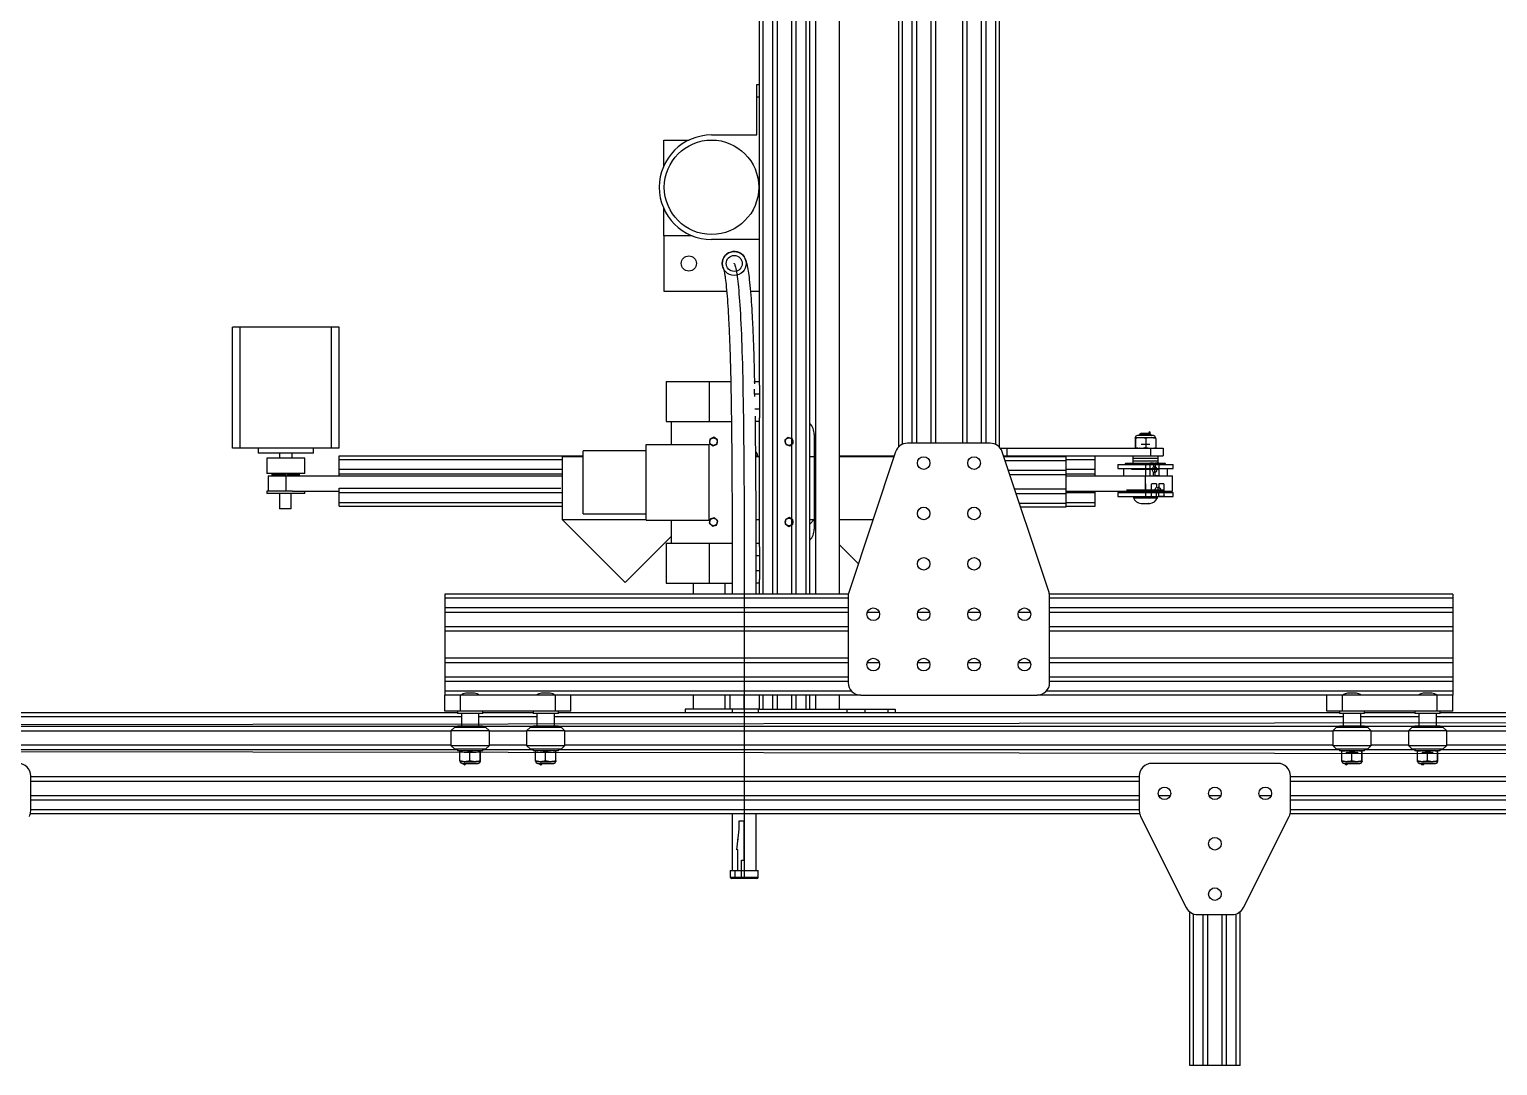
# Model space of a CAD drawing. Header units: millimetres. Extents: x 15 to 1184, y 5 to 836.
# Drawn here: x 537.2 to 595.4, y 589.1 to 630.3 of the extents above; entities that cross this region are included whole.
import ezdxf

# ---------------------------------------------------------------- set-up
doc = ezdxf.new("R2010")
doc.units = ezdxf.units.MM
doc.header["$PDSIZE"] = -1
doc.linetypes.add('CENTERX2', pattern=[20.32, 12.7, -2.54, 2.54, -2.54])

msp = doc.modelspace()

# ---------------------------------------------------------------- linework, layer by layer
at = {"color": 8, "linetype": 'Continuous', "lineweight": 25}
for p, q in [((571.813, 647.839), (571.813, 613.793)), ((575.513, 647.839), (575.513, 613.793)), ((567.993, 607.839), (567.993, 640.489)), ((566.293, 607.839), (566.293, 640.433)), ((566.143, 627.573), (566.043, 627.573)), ((565.963, 615.198), (566.143, 615.198)), ((549.463, 613.189), (558.32, 613.189)), ((575.89, 613.156), (578.32, 613.156)), ((578.32, 613.189), (579.463, 613.189)), ((549.463, 611.489), (558.32, 611.489)), ((576.457, 611.456), (578.32, 611.456)), ((578.32, 611.489), (579.463, 611.489)), ((566.143, 609.373), (566.017, 609.373)), ((566.018, 608.786), (566.143, 608.786)), ((569.663, 607.689), (553.663, 607.689)), ((593.663, 607.689), (577.663, 607.689)), ((569.805, 603.989), (553.663, 603.989)), ((565.543, 603.286), (565.543, 603.839)), ((566.293, 603.286), (566.293, 603.839)), ((567.993, 603.286), (567.993, 603.839)), ((593.663, 603.989), (577.52, 603.989)), ((566.1, 603.286), (566.1, 603.129)), ((569.614, 603.286), (569.614, 603.129)), ((570.321, 603.286), (570.321, 603.129)), ((571.236, 603.286), (571.236, 603.129)), ((554.313, 602.979), (509.26, 602.979)), ((557.313, 602.979), (555.013, 602.979)), ((589.313, 602.979), (558.013, 602.979)), ((592.313, 602.979), (590.013, 602.979)), ((659.22, 602.979), (593.013, 602.979)), ((581.22, 599.279), (537.22, 599.279)), ((631.22, 599.279), (587.22, 599.279)), ((564.986, 596.611), (566.099, 596.611)), ((583.37, 589.129), (583.37, 595.155)), ((585.07, 589.129), (585.07, 595.155))]:
    msp.add_line(p, q, dxfattribs=at)
at = {"color": 7, "linetype": 'Continuous', "lineweight": 25}
for p, q in [((572.199, 647.839), (572.199, 613.839)), ((572.379, 647.839), (572.379, 613.839)), ((572.947, 647.839), (572.947, 613.839)), ((573.127, 647.839), (573.127, 613.839)), ((574.199, 647.839), (574.199, 613.839)), ((574.379, 647.839), (574.379, 613.839)), ((574.947, 647.839), (574.947, 613.839)), ((575.127, 647.839), (575.127, 613.839)), ((575.663, 647.839), (575.663, 613.686)), ((571.663, 643.989), (571.663, 613.686)), ((566.143, 616.143), (566.143, 640.433)), ((566.679, 607.839), (566.679, 639.803)), ((566.859, 607.839), (566.859, 639.623)), ((567.427, 607.839), (567.427, 639.646)), ((567.607, 607.839), (567.607, 639.826)), ((568.143, 607.839), (568.143, 639.839)), ((568.366, 639.839), (568.366, 607.839)), ((569.319, 607.839), (569.319, 639.839)), ((566.043, 628.073), (566.143, 628.073)), ((566.043, 627.573), (566.043, 628.073)), ((566.043, 626.073), (566.043, 627.573)), ((564.243, 626.073), (566.043, 626.073)), ((562.343, 625.873), (563.354, 625.873)), ((562.343, 624.832), (562.343, 625.873)), ((562.343, 622.073), (562.343, 623.164)), ((562.343, 622.073), (562.343, 619.873)), ((563.468, 622.073), (562.343, 622.073)), ((566.143, 621.923), (564.243, 621.923)), ((562.343, 619.873), (564.843, 619.873)), ((565.8, 619.873), (566.143, 619.873)), ((545.233, 613.639), (545.233, 618.439)), ((545.533, 618.439), (545.233, 618.439)), ((545.533, 613.639), (545.533, 618.439)), ((549.163, 618.439), (545.533, 618.439)), ((549.163, 613.639), (549.163, 618.439)), ((549.463, 618.439), (549.163, 618.439)), ((549.463, 613.639), (549.463, 618.439)), ((562.443, 616.286), (562.443, 614.698)), ((562.443, 616.286), (564.143, 616.286)), ((564.143, 616.286), (564.143, 614.698)), ((564.143, 616.286), (565.005, 616.286)), ((565.943, 616.286), (566.143, 616.286)), ((565.943, 616.259), (565.943, 616.286)), ((565.943, 615.786), (565.943, 615.989)), ((566.143, 616.143), (566.143, 615.786)), ((566.143, 615.786), (565.943, 615.786)), ((565.943, 615.786), (565.943, 615.697)), ((566.143, 615.786), (566.143, 615.198)), ((566.143, 615.198), (566.143, 614.841)), ((566.143, 609.73), (566.143, 614.841)), ((562.443, 614.698), (564.143, 614.698)), ((562.643, 614.698), (562.643, 613.786)), ((564.143, 614.698), (565.031, 614.698)), ((566.143, 614.698), (565.984, 614.698)), ((561.643, 610.786), (561.643, 613.786)), ((561.643, 613.786), (564.143, 613.786)), ((564.143, 610.786), (564.143, 613.786)), ((568.32, 614.189), (568.32, 613.306)), ((575.302, 613.839), (572.023, 613.839)), ((581.052, 614.027), (581.052, 613.668)), ((581.052, 613.668), (581.063, 613.639)), ((581.28, 614.056), (581.063, 614.056)), ((581.074, 614.027), (581.063, 614.056)), ((581.074, 614.027), (581.074, 613.668)), ((581.744, 614.139), (581.146, 614.139)), ((581.29, 614.222), (581.226, 614.177)), ((581.239, 613.646), (581.228, 613.639)), ((581.273, 614.146), (581.262, 614.139)), ((581.264, 614.152), (581.264, 614.142)), ((581.679, 614.056), (581.28, 614.056)), ((581.29, 614.222), (581.336, 614.222)), ((581.336, 614.222), (581.635, 614.222)), ((581.485, 614.027), (581.485, 613.668)), ((581.485, 613.668), (581.679, 613.639)), ((581.668, 614.199), (581.635, 614.222)), ((581.873, 614.027), (581.679, 614.056)), ((581.863, 614.056), (581.679, 614.056)), ((581.779, 614.139), (581.744, 614.139)), ((581.873, 613.668), (581.862, 613.639)), ((581.873, 614.027), (581.873, 613.668)), ((545.533, 613.639), (545.233, 613.639)), ((549.163, 613.639), (545.533, 613.639)), ((546.248, 613.639), (546.248, 613.439)), ((548.448, 613.439), (546.248, 613.439)), ((546.598, 613.239), (546.598, 612.639)), ((546.838, 613.239), (546.598, 613.239)), ((548.098, 613.239), (546.838, 613.239)), ((547.098, 613.439), (547.098, 613.239)), ((547.598, 613.239), (547.598, 613.439)), ((548.098, 612.639), (548.098, 613.239)), ((548.448, 613.439), (548.448, 613.639)), ((549.463, 613.639), (549.163, 613.639)), ((549.463, 613.189), (549.463, 613.339)), ((549.463, 613.339), (559.143, 613.339)), ((549.463, 612.803), (549.463, 613.189)), ((558.32, 613.306), (558.32, 610.806)), ((558.32, 613.306), (559.143, 613.306)), ((561.643, 613.536), (559.143, 613.536)), ((559.143, 611.036), (559.143, 613.536)), ((565.998, 613.339), (566.069, 613.339)), ((565.998, 613.306), (566.143, 613.306)), ((568.143, 613.306), (568.32, 613.306)), ((568.32, 613.339), (568.366, 613.339)), ((568.32, 613.306), (568.366, 613.306)), ((568.32, 613.306), (568.32, 610.806)), ((569.319, 613.339), (571.496, 613.339)), ((569.319, 613.306), (571.485, 613.306)), ((571.549, 613.498), (569.688, 607.916)), ((575.702, 613.639), (575.963, 613.639)), ((577.637, 607.916), (575.776, 613.498)), ((575.829, 613.339), (575.963, 613.339)), ((575.84, 613.306), (578.32, 613.306)), ((575.963, 613.639), (575.963, 613.339)), ((575.963, 613.639), (581.663, 613.639)), ((575.963, 613.339), (581.663, 613.339)), ((578.32, 613.156), (578.32, 613.306)), ((578.32, 612.77), (578.32, 613.156)), ((579.463, 613.189), (579.463, 613.339)), ((579.463, 612.803), (579.463, 613.189)), ((580.963, 613.339), (580.963, 613.239)), ((580.963, 613.239), (580.963, 613.139)), ((580.963, 613.239), (581.34, 613.239)), ((580.963, 613.239), (581.285, 613.239)), ((580.963, 613.139), (580.963, 613.039)), ((580.963, 613.139), (581.34, 613.139)), ((580.963, 613.139), (581.097, 613.139)), ((581.097, 613.139), (581.963, 613.139)), ((581.285, 613.239), (581.963, 613.239)), ((581.34, 613.239), (581.963, 613.239)), ((581.34, 613.139), (581.963, 613.139)), ((581.663, 613.639), (581.663, 613.339)), ((581.663, 613.639), (582.163, 613.639)), ((581.663, 613.339), (582.163, 613.339)), ((581.963, 613.239), (581.963, 613.339)), ((581.963, 613.139), (581.963, 613.239)), ((581.963, 613.039), (581.963, 613.139)), ((582.163, 613.639), (582.163, 613.339)), ((546.838, 612.639), (546.598, 612.639)), ((546.648, 612.539), (546.648, 611.939)), ((546.648, 612.539), (547.34, 612.539)), ((546.808, 612.539), (546.808, 612.639)), ((546.812, 612.539), (546.812, 612.639)), ((546.822, 612.539), (546.822, 612.639)), ((548.098, 612.639), (546.838, 612.639)), ((546.863, 612.539), (546.863, 612.639)), ((546.888, 612.539), (546.888, 612.639)), ((546.938, 612.539), (546.938, 612.639)), ((546.962, 612.539), (546.962, 612.639)), ((546.999, 612.539), (546.999, 612.639)), ((547.046, 612.539), (547.046, 612.639)), ((547.094, 612.539), (547.094, 612.639)), ((547.098, 612.539), (547.098, 612.639)), ((547.143, 612.539), (547.143, 612.639)), ((547.184, 612.539), (547.184, 612.639)), ((547.239, 612.539), (547.239, 612.639)), ((547.259, 612.539), (547.259, 612.639)), ((547.308, 612.539), (547.308, 612.639)), ((547.338, 612.539), (547.338, 612.639)), ((547.34, 612.539), (547.34, 611.939)), ((547.34, 612.539), (558.32, 612.539)), ((547.395, 612.539), (547.395, 612.639)), ((547.428, 612.539), (547.428, 612.639)), ((547.477, 612.539), (547.477, 612.639)), ((547.493, 612.539), (547.493, 612.639)), ((547.547, 612.539), (547.547, 612.639)), ((547.59, 612.539), (547.59, 612.639)), ((547.633, 612.539), (547.633, 612.639)), ((547.634, 612.539), (547.634, 612.639)), ((547.679, 612.539), (547.679, 612.639)), ((547.727, 612.539), (547.727, 612.639)), ((547.761, 612.539), (547.761, 612.639)), ((547.778, 612.539), (547.778, 612.639)), ((547.828, 612.539), (547.828, 612.639)), ((547.849, 612.539), (547.849, 612.639)), ((547.882, 612.539), (547.882, 612.639)), ((547.887, 612.539), (547.887, 612.639)), ((549.463, 612.623), (549.463, 612.803)), ((549.463, 612.803), (558.32, 612.803)), ((549.463, 612.623), (558.32, 612.623)), ((549.463, 612.539), (549.463, 612.623)), ((576.019, 612.77), (578.32, 612.77)), ((576.079, 612.59), (578.32, 612.59)), ((578.32, 612.803), (579.463, 612.803)), ((578.32, 612.59), (578.32, 612.77)), ((578.32, 612.623), (579.463, 612.623)), ((578.32, 612.022), (578.32, 612.59)), ((578.32, 612.539), (581.451, 612.539)), ((579.463, 612.623), (579.463, 612.803)), ((579.463, 612.539), (579.463, 612.623)), ((580.363, 612.992), (580.363, 612.832)), ((580.363, 612.992), (580.659, 612.992)), ((580.363, 612.832), (580.659, 612.832)), ((580.588, 612.832), (580.588, 612.539)), ((580.659, 612.992), (582.563, 612.992)), ((580.659, 612.832), (582.563, 612.832)), ((580.688, 613.039), (580.663, 613.014)), ((580.663, 613.014), (580.663, 612.992)), ((580.663, 613.014), (580.878, 613.014)), ((580.688, 613.039), (580.896, 613.039)), ((580.878, 613.014), (582.263, 613.014)), ((580.896, 613.039), (582.238, 613.039)), ((581.451, 612.539), (581.451, 611.939)), ((581.451, 612.539), (582.538, 612.539)), ((582.263, 613.014), (582.238, 613.039)), ((582.263, 612.992), (582.263, 613.014)), ((582.338, 612.539), (582.338, 612.832)), ((582.538, 611.939), (582.538, 612.539)), ((582.563, 612.832), (582.563, 612.992)), ((546.598, 611.939), (546.598, 611.839)), ((546.838, 611.939), (546.598, 611.939)), ((547.609, 611.939), (546.838, 611.939)), ((547.609, 611.939), (549.463, 611.939)), ((548.098, 611.839), (548.098, 611.939)), ((549.463, 611.875), (549.463, 612.055)), ((549.463, 612.055), (558.26, 612.055)), ((576.268, 612.022), (578.32, 612.022)), ((578.32, 611.842), (578.32, 612.022)), ((578.32, 611.939), (581.451, 611.939)), ((579.463, 611.875), (579.463, 611.939)), ((580.588, 611.939), (580.588, 611.882)), ((581.451, 611.939), (582.538, 611.939)), ((582.338, 611.882), (582.338, 611.939)), ((546.838, 611.839), (546.598, 611.839)), ((548.098, 611.839), (546.838, 611.839)), ((547.098, 611.839), (547.098, 611.239)), ((547.548, 611.839), (547.548, 611.239)), ((549.463, 611.875), (558.32, 611.875)), ((549.463, 611.489), (549.463, 611.875)), ((549.463, 611.339), (549.463, 611.489)), ((549.463, 611.339), (558.32, 611.339)), ((576.328, 611.842), (578.32, 611.842)), ((578.32, 611.875), (579.463, 611.875)), ((578.32, 611.456), (578.32, 611.842)), ((578.32, 611.306), (578.32, 611.456)), ((578.32, 611.339), (579.463, 611.339)), ((579.463, 611.489), (579.463, 611.875)), ((579.463, 611.339), (579.463, 611.489)), ((580.363, 611.882), (580.363, 611.722)), ((580.363, 611.882), (580.659, 611.882)), ((580.363, 611.722), (580.659, 611.722)), ((580.659, 611.882), (582.563, 611.882)), ((580.659, 611.722), (582.563, 611.722)), ((580.988, 611.722), (580.988, 611.672)), ((580.988, 611.672), (581.115, 611.672)), ((581.115, 611.672), (581.938, 611.672)), ((581.29, 611.448), (581.294, 611.448)), ((581.295, 611.448), (581.294, 611.448)), ((581.294, 611.448), (581.294, 611.448)), ((581.295, 611.448), (581.411, 611.448)), ((581.413, 611.448), (581.41, 611.448)), ((581.412, 611.448), (581.411, 611.448)), ((581.413, 611.448), (581.412, 611.448)), ((581.413, 611.448), (581.579, 611.448)), ((581.581, 611.448), (581.579, 611.448)), ((581.581, 611.448), (581.635, 611.448)), ((581.581, 611.448), (581.581, 611.448)), ((581.938, 611.672), (581.938, 611.722)), ((582.563, 611.722), (582.563, 611.882)), ((547.548, 611.239), (547.098, 611.239)), ((558.32, 610.806), (561.643, 610.806)), ((558.32, 610.806), (560.82, 608.306)), ((559.143, 611.036), (561.643, 611.036)), ((561.643, 610.786), (564.143, 610.786)), ((562.643, 610.786), (562.643, 609.873)), ((566.013, 610.806), (566.143, 610.806)), ((568.143, 610.806), (568.32, 610.806)), ((568.32, 610.806), (568.143, 610.629)), ((568.32, 610.806), (568.366, 610.76)), ((568.32, 610.806), (568.366, 610.806)), ((568.32, 610.806), (568.32, 610.423)), ((569.319, 610.806), (570.651, 610.806)), ((576.507, 611.306), (578.32, 611.306)), ((562.643, 610.129), (560.82, 608.306)), ((562.443, 609.873), (562.443, 608.286)), ((562.443, 609.873), (564.143, 609.873)), ((564.143, 609.873), (564.143, 608.286)), ((564.143, 609.873), (565.063, 609.873)), ((566.016, 609.873), (566.143, 609.873)), ((566.143, 609.73), (566.143, 609.373)), ((569.319, 609.807), (570.068, 609.057)), ((566.143, 609.373), (566.143, 608.786)), ((566.143, 608.786), (566.143, 608.429)), ((566.143, 607.839), (566.143, 608.429)), ((569.669, 607.839), (553.663, 607.839)), ((553.663, 607.839), (553.663, 607.689)), ((562.443, 608.286), (564.143, 608.286)), ((563.508, 608.286), (563.508, 607.839)), ((564.143, 608.286), (565.066, 608.286)), ((564.778, 607.839), (564.778, 608.286)), ((566.143, 608.286), (566.018, 608.286)), ((593.663, 607.839), (577.656, 607.839)), ((593.663, 607.839), (593.663, 607.689)), ((553.663, 607.689), (553.663, 607.303)), ((569.663, 607.303), (553.663, 607.303)), ((553.663, 607.303), (553.663, 607.123)), ((569.663, 607.758), (569.663, 604.339)), ((577.663, 604.339), (577.663, 607.758)), ((593.663, 607.303), (577.663, 607.303)), ((593.663, 607.689), (593.663, 607.303)), ((593.663, 607.303), (593.663, 607.123)), ((569.663, 607.123), (553.663, 607.123)), ((553.663, 607.123), (553.663, 606.555)), ((570.901, 607.123), (570.424, 607.123)), ((572.901, 607.123), (572.424, 607.123)), ((574.901, 607.123), (574.424, 607.123)), ((576.901, 607.123), (576.424, 607.123)), ((593.663, 607.123), (577.663, 607.123)), ((593.663, 607.123), (593.663, 606.555)), ((569.663, 606.555), (553.663, 606.555)), ((553.663, 606.555), (553.663, 606.375)), ((569.663, 606.375), (553.663, 606.375)), ((553.663, 606.375), (553.663, 605.303)), ((593.663, 606.555), (577.663, 606.555)), ((593.663, 606.375), (577.663, 606.375)), ((593.663, 606.555), (593.663, 606.375)), ((593.663, 606.375), (593.663, 605.303)), ((569.663, 605.303), (553.663, 605.303)), ((553.663, 605.303), (553.663, 605.123)), ((569.663, 605.123), (553.663, 605.123)), ((553.663, 605.123), (553.663, 604.555)), ((570.901, 605.123), (570.424, 605.123)), ((572.901, 605.123), (572.424, 605.123)), ((574.901, 605.123), (574.424, 605.123)), ((576.901, 605.123), (576.424, 605.123)), ((593.663, 605.303), (577.663, 605.303)), ((593.663, 605.123), (577.663, 605.123)), ((593.663, 605.303), (593.663, 605.123)), ((593.663, 605.123), (593.663, 604.555)), ((569.663, 604.555), (553.663, 604.555)), ((553.663, 604.555), (553.663, 604.375)), ((569.663, 604.375), (553.663, 604.375)), ((553.663, 604.375), (553.663, 603.989)), ((593.663, 604.555), (577.663, 604.555)), ((593.663, 604.375), (577.663, 604.375)), ((593.663, 604.555), (593.663, 604.375)), ((593.663, 604.375), (593.663, 603.989)), ((553.663, 603.989), (553.663, 603.839)), ((553.663, 603.204), (553.663, 603.839)), ((554.28, 603.839), (553.663, 603.839)), ((554.28, 603.204), (554.28, 603.839)), ((558.046, 603.839), (554.28, 603.839)), ((554.496, 603.914), (554.49, 603.914)), ((554.496, 603.914), (554.496, 603.914)), ((554.496, 603.914), (554.497, 603.914)), ((554.619, 603.914), (554.497, 603.914)), ((554.619, 603.914), (554.62, 603.914)), ((554.62, 603.914), (554.621, 603.914)), ((554.785, 603.914), (554.621, 603.914)), ((554.785, 603.914), (554.787, 603.914)), ((554.787, 603.914), (554.787, 603.914)), ((554.835, 603.914), (554.787, 603.914)), ((557.509, 603.914), (557.49, 603.914)), ((557.509, 603.914), (557.509, 603.914)), ((557.509, 603.914), (557.51, 603.914)), ((557.654, 603.914), (557.51, 603.914)), ((557.654, 603.914), (557.655, 603.914)), ((557.655, 603.914), (557.656, 603.914)), ((557.807, 603.914), (557.656, 603.914)), ((557.807, 603.914), (557.809, 603.914)), ((557.809, 603.914), (557.809, 603.914)), ((557.835, 603.914), (557.809, 603.914)), ((558.046, 603.204), (558.046, 603.839)), ((558.663, 603.839), (558.046, 603.839)), ((558.663, 603.204), (558.663, 603.839)), ((570.163, 603.839), (558.663, 603.839)), ((563.508, 603.839), (563.508, 603.286)), ((564.778, 603.286), (564.778, 603.839)), ((564.966, 603.839), (564.966, 603.286)), ((566.143, 603.286), (566.143, 603.839)), ((566.679, 603.286), (566.679, 603.839)), ((566.859, 603.286), (566.859, 603.839)), ((567.427, 603.286), (567.427, 603.839)), ((567.607, 603.286), (567.607, 603.839)), ((568.143, 603.286), (568.143, 603.839)), ((568.366, 603.839), (568.366, 603.286)), ((569.319, 603.286), (569.319, 603.839)), ((570.163, 603.839), (577.163, 603.839)), ((588.663, 603.839), (577.163, 603.839)), ((588.663, 603.204), (588.663, 603.839)), ((589.28, 603.839), (588.663, 603.839)), ((589.28, 603.204), (589.28, 603.839)), ((593.046, 603.839), (589.28, 603.839)), ((589.496, 603.914), (589.49, 603.914)), ((589.496, 603.914), (589.496, 603.914)), ((589.496, 603.914), (589.497, 603.914)), ((589.619, 603.914), (589.497, 603.914)), ((589.619, 603.914), (589.62, 603.914)), ((589.62, 603.914), (589.621, 603.914)), ((589.785, 603.914), (589.621, 603.914)), ((589.785, 603.914), (589.787, 603.914)), ((589.787, 603.914), (589.787, 603.914)), ((589.835, 603.914), (589.787, 603.914)), ((592.509, 603.914), (592.49, 603.914)), ((592.509, 603.914), (592.509, 603.914)), ((592.509, 603.914), (592.51, 603.914)), ((592.654, 603.914), (592.51, 603.914)), ((592.654, 603.914), (592.655, 603.914)), ((592.655, 603.914), (592.656, 603.914)), ((592.807, 603.914), (592.656, 603.914)), ((592.807, 603.914), (592.809, 603.914)), ((592.809, 603.914), (592.809, 603.914)), ((592.835, 603.914), (592.809, 603.914)), ((593.046, 603.204), (593.046, 603.839)), ((593.663, 603.839), (593.046, 603.839)), ((593.663, 603.989), (593.663, 603.839)), ((593.663, 603.204), (593.663, 603.839)), ((554.28, 603.204), (553.663, 603.204)), ((554.163, 603.204), (554.163, 603.104)), ((558.046, 603.204), (554.28, 603.204)), ((555.163, 603.104), (555.163, 603.204)), ((557.163, 603.204), (557.163, 603.104)), ((558.663, 603.204), (558.046, 603.204)), ((558.163, 603.104), (558.163, 603.204)), ((563.19, 603.286), (563.19, 603.129)), ((563.551, 603.286), (563.19, 603.286)), ((564.966, 603.286), (563.551, 603.286)), ((565.543, 603.286), (564.966, 603.286)), ((565.066, 603.286), (565.066, 603.129)), ((566.143, 603.286), (565.543, 603.286)), ((566.143, 603.286), (569.614, 603.286)), ((569.614, 603.286), (570.321, 603.286)), ((570.321, 603.286), (571.236, 603.286)), ((571.236, 603.286), (571.529, 603.286)), ((571.529, 603.286), (571.529, 603.129)), ((589.28, 603.204), (588.663, 603.204)), ((589.163, 603.204), (589.163, 603.104)), ((593.046, 603.204), (589.28, 603.204)), ((590.163, 603.104), (590.163, 603.204)), ((592.163, 603.204), (592.163, 603.104)), ((593.663, 603.204), (593.046, 603.204)), ((593.163, 603.104), (593.163, 603.204)), ((554.163, 603.129), (509.26, 603.129)), ((554.163, 602.593), (509.26, 602.593)), ((555.163, 603.104), (554.163, 603.104)), ((554.163, 602.604), (554.163, 602.569)), ((555.163, 602.604), (554.163, 602.604)), ((554.313, 603.104), (554.313, 602.604)), ((555.013, 602.604), (555.013, 603.104)), ((557.163, 603.129), (555.163, 603.129)), ((555.163, 602.569), (555.163, 602.604)), ((557.163, 602.593), (555.163, 602.593)), ((558.163, 603.104), (557.163, 603.104)), ((557.163, 602.604), (557.163, 602.569)), ((558.163, 602.604), (557.163, 602.604)), ((557.313, 603.104), (557.313, 602.604)), ((558.013, 602.604), (558.013, 603.104)), ((589.163, 603.129), (558.163, 603.129)), ((558.163, 602.569), (558.163, 602.604)), ((589.163, 602.593), (558.163, 602.593)), ((590.163, 603.104), (589.163, 603.104)), ((589.163, 602.604), (589.163, 602.569)), ((590.163, 602.604), (589.163, 602.604)), ((589.313, 603.104), (589.313, 602.604)), ((590.013, 602.604), (590.013, 603.104)), ((592.163, 603.129), (590.163, 603.129)), ((590.163, 602.569), (590.163, 602.604)), ((592.163, 602.593), (590.163, 602.593)), ((593.163, 603.104), (592.163, 603.104)), ((592.163, 602.604), (592.163, 602.569)), ((593.163, 602.604), (592.163, 602.604)), ((592.313, 603.104), (592.313, 602.604)), ((593.013, 602.604), (593.013, 603.104)), ((659.22, 603.129), (593.163, 603.129)), ((593.163, 602.569), (593.163, 602.604)), ((659.22, 602.593), (593.163, 602.593)), ((553.901, 602.413), (509.26, 602.413)), ((554.052, 602.569), (553.901, 602.418)), ((553.901, 602.418), (553.901, 601.84)), ((555.424, 602.418), (553.901, 602.418)), ((554.052, 602.569), (555.273, 602.569)), ((555.424, 602.418), (555.273, 602.569)), ((555.424, 601.84), (555.424, 602.418)), ((556.901, 602.413), (555.424, 602.413)), ((557.052, 602.569), (556.901, 602.418)), ((556.901, 602.418), (556.901, 601.84)), ((558.424, 602.418), (556.901, 602.418)), ((557.052, 602.569), (558.273, 602.569)), ((558.424, 602.418), (558.273, 602.569)), ((558.424, 601.84), (558.424, 602.418)), ((588.901, 602.413), (558.424, 602.413)), ((589.052, 602.569), (588.901, 602.418)), ((588.901, 602.418), (588.901, 601.84)), ((590.424, 602.418), (588.901, 602.418)), ((589.052, 602.569), (590.273, 602.569)), ((590.424, 602.418), (590.273, 602.569)), ((590.424, 601.84), (590.424, 602.418)), ((591.901, 602.413), (590.424, 602.413)), ((592.052, 602.569), (591.901, 602.418)), ((591.901, 602.418), (591.901, 601.84)), ((593.424, 602.418), (591.901, 602.418)), ((592.052, 602.569), (593.273, 602.569)), ((593.424, 602.418), (593.273, 602.569)), ((593.424, 601.84), (593.424, 602.418)), ((659.22, 602.413), (593.424, 602.413)), ((553.901, 601.845), (509.26, 601.845)), ((554.163, 601.665), (509.26, 601.665)), ((553.901, 601.84), (554.052, 601.689)), ((553.901, 601.84), (555.424, 601.84)), ((555.273, 601.689), (554.052, 601.689)), ((554.163, 601.689), (554.163, 601.624)), ((555.163, 601.624), (554.163, 601.624)), ((554.258, 601.237), (554.258, 601.596)), ((554.263, 601.624), (554.262, 601.624)), ((554.653, 601.596), (554.455, 601.624)), ((554.653, 601.237), (554.653, 601.596)), ((555.058, 601.596), (554.855, 601.624)), ((555.058, 601.237), (555.058, 601.596)), ((555.063, 601.624), (555.063, 601.624)), ((555.067, 601.237), (555.067, 601.596)), ((555.163, 601.624), (555.163, 601.689)), ((557.163, 601.665), (555.163, 601.665)), ((555.273, 601.689), (555.424, 601.84)), ((556.901, 601.845), (555.424, 601.845)), ((556.901, 601.84), (557.052, 601.689)), ((556.901, 601.84), (558.424, 601.84)), ((558.273, 601.689), (557.052, 601.689)), ((557.163, 601.689), (557.163, 601.624)), ((558.163, 601.624), (557.163, 601.624)), ((557.258, 601.237), (557.258, 601.596)), ((557.263, 601.624), (557.262, 601.624)), ((557.653, 601.596), (557.455, 601.624)), ((557.653, 601.237), (557.653, 601.596)), ((558.058, 601.596), (557.855, 601.624)), ((558.058, 601.237), (558.058, 601.596)), ((558.063, 601.624), (558.063, 601.624)), ((558.067, 601.237), (558.067, 601.596)), ((558.163, 601.624), (558.163, 601.689)), ((589.163, 601.665), (558.163, 601.665)), ((558.273, 601.689), (558.424, 601.84)), ((588.901, 601.845), (558.424, 601.845)), ((588.901, 601.84), (589.052, 601.689)), ((588.901, 601.84), (590.424, 601.84)), ((590.273, 601.689), (589.052, 601.689)), ((589.163, 601.689), (589.163, 601.624)), ((590.163, 601.624), (589.163, 601.624)), ((589.258, 601.237), (589.258, 601.596)), ((589.263, 601.624), (589.262, 601.624)), ((589.653, 601.596), (589.455, 601.624)), ((589.653, 601.237), (589.653, 601.596)), ((590.058, 601.596), (589.855, 601.624)), ((590.058, 601.237), (590.058, 601.596)), ((590.063, 601.624), (590.063, 601.624)), ((590.067, 601.237), (590.067, 601.596)), ((590.163, 601.624), (590.163, 601.689)), ((592.163, 601.665), (590.163, 601.665)), ((590.273, 601.689), (590.424, 601.84)), ((591.901, 601.845), (590.424, 601.845)), ((591.901, 601.84), (592.052, 601.689)), ((591.901, 601.84), (593.424, 601.84)), ((593.273, 601.689), (592.052, 601.689)), ((592.163, 601.689), (592.163, 601.624)), ((593.163, 601.624), (592.163, 601.624)), ((592.258, 601.237), (592.258, 601.596)), ((592.263, 601.624), (592.262, 601.624)), ((592.653, 601.596), (592.455, 601.624)), ((592.653, 601.237), (592.653, 601.596)), ((593.058, 601.596), (592.855, 601.624)), ((593.058, 601.237), (593.058, 601.596)), ((593.063, 601.624), (593.063, 601.624)), ((593.067, 601.237), (593.067, 601.596)), ((593.163, 601.624), (593.163, 601.689)), ((659.22, 601.665), (593.163, 601.665)), ((593.273, 601.689), (593.424, 601.84)), ((659.22, 601.845), (593.424, 601.845)), ((554.258, 601.237), (554.455, 601.208)), ((554.262, 601.208), (554.263, 601.208)), ((554.263, 601.208), (554.455, 601.208)), ((554.346, 601.124), (554.979, 601.124)), ((554.455, 601.208), (554.855, 601.208)), ((554.653, 601.237), (554.855, 601.208)), ((554.855, 601.208), (555.062, 601.208)), ((555.067, 601.237), (555.052, 601.234)), ((555.063, 601.208), (555.063, 601.208)), ((557.258, 601.237), (557.455, 601.208)), ((557.262, 601.208), (557.263, 601.208)), ((557.263, 601.208), (557.455, 601.208)), ((557.346, 601.124), (557.979, 601.124)), ((557.455, 601.208), (557.855, 601.208)), ((557.653, 601.237), (557.855, 601.208)), ((557.855, 601.208), (558.062, 601.208)), ((558.067, 601.237), (558.052, 601.234)), ((558.063, 601.208), (558.063, 601.208)), ((586.72, 601.129), (581.72, 601.129)), ((589.258, 601.237), (589.455, 601.208)), ((589.262, 601.208), (589.263, 601.208)), ((589.263, 601.208), (589.455, 601.208)), ((589.346, 601.124), (589.979, 601.124)), ((589.455, 601.208), (589.855, 601.208)), ((589.653, 601.237), (589.855, 601.208)), ((589.855, 601.208), (590.062, 601.208)), ((590.067, 601.237), (590.052, 601.234)), ((590.063, 601.208), (590.063, 601.208)), ((592.258, 601.237), (592.455, 601.208)), ((592.262, 601.208), (592.263, 601.208)), ((592.263, 601.208), (592.455, 601.208)), ((592.346, 601.124), (592.979, 601.124)), ((592.455, 601.208), (592.855, 601.208)), ((592.653, 601.237), (592.855, 601.208)), ((592.855, 601.208), (593.062, 601.208)), ((593.067, 601.237), (593.052, 601.234)), ((593.063, 601.208), (593.063, 601.208)), ((537.22, 599.247), (537.22, 600.629)), ((581.22, 600.593), (537.22, 600.593)), ((581.22, 600.413), (537.22, 600.413)), ((581.22, 600.629), (581.22, 599.247)), ((587.22, 599.247), (587.22, 600.629)), ((631.22, 600.593), (587.22, 600.593)), ((631.22, 600.413), (587.22, 600.413)), ((581.22, 599.845), (537.22, 599.845)), ((581.22, 599.665), (537.22, 599.665)), ((582.452, 599.845), (581.988, 599.845)), ((584.452, 599.845), (583.988, 599.845)), ((586.452, 599.845), (585.988, 599.845)), ((631.22, 599.845), (587.22, 599.845)), ((631.22, 599.665), (587.22, 599.665)), ((581.234, 599.129), (537.206, 599.129)), ((565.066, 599.129), (565.066, 596.873)), ((566.019, 596.873), (566.019, 599.129)), ((631.234, 599.129), (587.206, 599.129)), ((581.273, 599.024), (583.082, 595.406)), ((585.358, 595.406), (587.167, 599.024)), ((564.986, 596.873), (564.986, 596.611)), ((564.986, 596.873), (566.099, 596.873)), ((566.099, 596.611), (566.099, 596.873)), ((566.043, 596.556), (565.042, 596.556)), ((583.22, 589.129), (583.22, 595.236)), ((583.529, 595.129), (584.911, 595.129)), ((583.756, 589.129), (583.756, 595.129)), ((583.936, 589.129), (583.936, 595.129)), ((584.504, 589.129), (584.504, 595.129)), ((584.684, 589.129), (584.684, 595.129)), ((585.22, 589.129), (585.22, 595.236)), ((583.37, 589.129), (583.22, 589.129)), ((583.756, 589.129), (583.37, 589.129)), ((583.936, 589.129), (583.756, 589.129)), ((584.504, 589.129), (583.936, 589.129)), ((584.684, 589.129), (584.504, 589.129)), ((585.07, 589.129), (584.684, 589.129)), ((585.22, 589.129), (585.07, 589.129))]:
    msp.add_line(p, q, dxfattribs=at)
at = {"color": 7, "linetype": 'Continuous'}
for p, q in [((581.633, 614.292), (581.598, 614.262)), ((581.598, 614.262), (581.598, 614.252)), ((581.598, 614.252), (581.633, 614.222)), ((581.633, 614.292), (581.633, 614.222)), ((564.178, 614.001), (564.163, 613.828)), ((564.163, 613.828), (564.304, 613.728)), ((564.336, 614.073), (564.178, 614.001)), ((564.304, 613.728), (564.461, 613.801)), ((564.477, 613.974), (564.336, 614.073)), ((564.461, 613.801), (564.477, 613.974)), ((567.287, 614.071), (567.156, 613.957)), ((567.156, 613.957), (567.189, 613.787)), ((567.189, 613.787), (567.353, 613.731)), ((567.451, 614.015), (567.287, 614.071)), ((567.353, 613.731), (567.484, 613.845)), ((567.484, 613.845), (567.451, 614.015)), ((581.65, 613.039), (581.633, 613.014)), ((581.633, 613.014), (581.633, 612.564)), ((581.633, 612.564), (581.65, 612.539)), ((581.788, 613.039), (581.65, 613.039)), ((581.65, 612.539), (581.788, 612.539)), ((581.788, 613.039), (581.788, 612.901)), ((581.788, 612.539), (581.788, 612.678)), ((581.821, 612.911), (581.821, 612.668)), ((581.991, 613.039), (581.854, 613.039)), ((581.854, 613.039), (581.854, 612.901)), ((581.854, 612.539), (581.854, 612.678)), ((581.991, 612.539), (581.854, 612.539)), ((582.008, 613.014), (581.991, 613.039)), ((582.008, 612.564), (581.991, 612.539)), ((582.008, 612.564), (582.008, 613.014)), ((581.72, 612.222), (581.697, 612.197)), ((581.697, 612.197), (581.697, 611.747)), ((581.909, 612.222), (581.72, 612.222)), ((581.909, 612.222), (581.909, 612.083)), ((581.955, 612.093), (581.955, 611.851)), ((582.189, 612.222), (582, 612.222)), ((582, 612.222), (582, 612.083)), ((582.212, 612.197), (582.189, 612.222)), ((582.212, 611.747), (582.212, 612.197)), ((581.697, 611.747), (581.72, 611.722)), ((581.72, 611.722), (581.909, 611.722)), ((581.909, 611.722), (581.909, 611.861)), ((582, 611.722), (582, 611.861)), ((582.189, 611.722), (582, 611.722)), ((582.212, 611.747), (582.189, 611.722)), ((564.196, 610.832), (564.153, 610.664)), ((564.362, 610.879), (564.196, 610.832)), ((564.487, 610.758), (564.362, 610.879)), ((564.444, 610.59), (564.487, 610.758)), ((567.174, 610.804), (567.166, 610.631)), ((567.328, 610.884), (567.174, 610.804)), ((567.474, 610.791), (567.328, 610.884)), ((567.466, 610.618), (567.474, 610.791)), ((564.153, 610.664), (564.277, 610.543)), ((564.277, 610.543), (564.444, 610.59)), ((567.166, 610.631), (567.312, 610.538)), ((567.312, 610.538), (567.466, 610.618)), ((565.543, 604.873), (565.543, 596.873)), ((811.019, 603.004), (507.144, 602.629)), ((811.019, 603.004), (507.144, 602.629)), ((811.019, 603.004), (507.144, 602.629)), ((507.144, 601.629), (811.019, 601.254)), ((507.144, 601.629), (811.019, 601.254)), ((507.144, 601.629), (811.019, 601.254)), ((554.472, 601.109), (554.422, 601.139)), ((554.422, 601.069), (554.422, 601.139)), ((554.472, 601.109), (554.422, 601.139)), ((554.422, 601.069), (554.422, 601.139)), ((554.422, 601.069), (554.472, 601.099)), ((554.422, 601.069), (554.472, 601.099)), ((554.483, 601.109), (554.436, 601.139)), ((554.436, 601.069), (554.436, 601.139)), ((554.483, 601.109), (554.436, 601.139)), ((554.436, 601.069), (554.436, 601.139)), ((554.436, 601.069), (554.483, 601.099)), ((554.436, 601.069), (554.483, 601.099)), ((554.472, 601.099), (554.472, 601.109)), ((554.472, 601.099), (554.472, 601.109)), ((554.483, 601.099), (554.483, 601.109)), ((554.483, 601.099), (554.483, 601.109)), ((557.487, 601.109), (557.441, 601.139)), ((557.441, 601.069), (557.441, 601.139)), ((557.487, 601.109), (557.441, 601.139)), ((557.441, 601.069), (557.441, 601.139)), ((557.441, 601.069), (557.487, 601.099)), ((557.441, 601.069), (557.487, 601.099)), ((557.513, 601.109), (557.474, 601.139)), ((557.474, 601.069), (557.474, 601.139)), ((557.513, 601.109), (557.474, 601.139)), ((557.474, 601.069), (557.474, 601.139)), ((557.474, 601.069), (557.513, 601.099)), ((557.474, 601.069), (557.513, 601.099)), ((557.487, 601.099), (557.487, 601.109)), ((557.487, 601.099), (557.487, 601.109)), ((557.513, 601.099), (557.513, 601.109)), ((557.513, 601.099), (557.513, 601.109)), ((589.472, 601.109), (589.422, 601.139)), ((589.422, 601.069), (589.422, 601.139)), ((589.472, 601.109), (589.422, 601.139)), ((589.422, 601.069), (589.422, 601.139)), ((589.422, 601.069), (589.472, 601.099)), ((589.422, 601.069), (589.472, 601.099)), ((589.483, 601.109), (589.436, 601.139)), ((589.436, 601.069), (589.436, 601.139)), ((589.483, 601.109), (589.436, 601.139)), ((589.436, 601.069), (589.436, 601.139)), ((589.436, 601.069), (589.483, 601.099)), ((589.436, 601.069), (589.483, 601.099)), ((589.472, 601.099), (589.472, 601.109)), ((589.472, 601.099), (589.472, 601.109)), ((589.483, 601.099), (589.483, 601.109)), ((589.483, 601.099), (589.483, 601.109)), ((592.487, 601.109), (592.441, 601.139)), ((592.441, 601.069), (592.441, 601.139)), ((592.487, 601.109), (592.441, 601.139)), ((592.441, 601.069), (592.441, 601.139)), ((592.441, 601.069), (592.487, 601.099)), ((592.441, 601.069), (592.487, 601.099)), ((592.513, 601.109), (592.474, 601.139)), ((592.474, 601.069), (592.474, 601.139)), ((592.513, 601.109), (592.474, 601.139)), ((592.474, 601.069), (592.474, 601.139)), ((592.474, 601.069), (592.513, 601.099)), ((592.474, 601.069), (592.513, 601.099)), ((592.487, 601.099), (592.487, 601.109)), ((592.487, 601.099), (592.487, 601.109)), ((592.513, 601.099), (592.513, 601.109)), ((592.513, 601.099), (592.513, 601.109)), ((565.249, 597.699), (565.333, 598.514)), ((565.333, 598.514), (565.333, 598.842)), ((565.333, 598.842), (565.543, 598.842)), ((565.543, 597.286), (565.543, 598.842)), ((565.291, 597.699), (565.249, 597.699)), ((565.291, 596.873), (565.291, 597.699)), ((565.175, 596.556), (565.175, 596.873)), ((565.175, 596.873), (565.291, 596.873)), ((565.438, 596.556), (565.438, 597.286)), ((565.438, 597.286), (565.543, 597.286)), ((565.438, 596.556), (565.175, 596.556))]:
    msp.add_line(p, q, dxfattribs=at)
at = {"color": 7, "linetype": 'CENTERX2'}
for p, q in [((581.633, 614.257), (581.598, 614.257)), ((581.615, 614.277), (581.615, 614.237)), ((581.633, 614.222), (581.292, 614.222)), ((581.633, 613.782), (581.292, 613.782)), ((582.008, 612.789), (580.917, 612.789)), ((581.463, 613.039), (581.463, 612.539)), ((581.821, 612.789), (581.633, 612.789)), ((582.008, 612.789), (581.821, 612.789)), ((582.212, 611.972), (580.713, 611.972)), ((581.463, 612.222), (581.463, 611.722)), ((581.955, 611.972), (581.697, 611.972)), ((582.212, 611.972), (581.955, 611.972)), ((554.422, 601.579), (554.903, 601.579)), ((554.422, 601.579), (554.903, 601.579)), ((554.436, 601.579), (554.89, 601.579)), ((554.436, 601.579), (554.89, 601.579)), ((557.441, 601.579), (557.884, 601.579)), ((557.441, 601.579), (557.884, 601.579)), ((557.474, 601.579), (557.851, 601.579)), ((557.474, 601.579), (557.851, 601.579)), ((589.422, 601.579), (589.903, 601.579)), ((589.422, 601.579), (589.903, 601.579)), ((589.436, 601.579), (589.89, 601.579)), ((589.436, 601.579), (589.89, 601.579)), ((592.441, 601.579), (592.884, 601.579)), ((592.441, 601.579), (592.884, 601.579)), ((592.474, 601.579), (592.851, 601.579)), ((592.474, 601.579), (592.851, 601.579)), ((554.422, 601.139), (554.903, 601.139)), ((554.422, 601.139), (554.903, 601.139)), ((554.422, 601.104), (554.472, 601.104)), ((554.422, 601.104), (554.472, 601.104)), ((554.436, 601.139), (554.89, 601.139)), ((554.436, 601.139), (554.89, 601.139)), ((554.436, 601.104), (554.483, 601.104)), ((554.436, 601.104), (554.483, 601.104)), ((554.447, 601.084), (554.447, 601.124)), ((554.447, 601.084), (554.447, 601.124)), ((554.459, 601.084), (554.459, 601.124)), ((554.459, 601.084), (554.459, 601.124)), ((557.441, 601.139), (557.884, 601.139)), ((557.441, 601.139), (557.884, 601.139)), ((557.441, 601.104), (557.487, 601.104)), ((557.441, 601.104), (557.487, 601.104)), ((557.464, 601.084), (557.464, 601.124)), ((557.464, 601.084), (557.464, 601.124)), ((557.474, 601.139), (557.851, 601.139)), ((557.474, 601.139), (557.851, 601.139)), ((557.474, 601.104), (557.513, 601.104)), ((557.474, 601.104), (557.513, 601.104)), ((557.494, 601.084), (557.494, 601.124)), ((557.494, 601.084), (557.494, 601.124)), ((589.422, 601.139), (589.903, 601.139)), ((589.422, 601.139), (589.903, 601.139)), ((589.422, 601.104), (589.472, 601.104)), ((589.422, 601.104), (589.472, 601.104)), ((589.436, 601.139), (589.89, 601.139)), ((589.436, 601.139), (589.89, 601.139)), ((589.436, 601.104), (589.483, 601.104)), ((589.436, 601.104), (589.483, 601.104)), ((589.447, 601.084), (589.447, 601.124)), ((589.447, 601.084), (589.447, 601.124)), ((589.459, 601.084), (589.459, 601.124)), ((589.459, 601.084), (589.459, 601.124)), ((592.441, 601.139), (592.884, 601.139)), ((592.441, 601.139), (592.884, 601.139)), ((592.441, 601.104), (592.487, 601.104)), ((592.441, 601.104), (592.487, 601.104)), ((592.464, 601.084), (592.464, 601.124)), ((592.464, 601.084), (592.464, 601.124)), ((592.474, 601.139), (592.851, 601.139)), ((592.474, 601.139), (592.851, 601.139)), ((592.474, 601.104), (592.513, 601.104)), ((592.474, 601.104), (592.513, 601.104)), ((592.494, 601.084), (592.494, 601.124)), ((592.494, 601.084), (592.494, 601.124)), ((565.543, 598.842), (565.543, 596.556))]:
    msp.add_line(p, q, dxfattribs=at)
at = {"color": 7, "linetype": 'Continuous', "flags": 128}
for points in [[(565.143, 620.973), (565.142, 620.973), (565.142, 620.974), (565.142, 620.975), (565.141, 620.976), (565.14, 620.977), (565.14, 620.978), (565.139, 620.979), (565.139, 620.98), (565.138, 620.981), (565.138, 620.981), (565.139, 620.979), (565.142, 620.975), (565.146, 620.967), (565.153, 620.954), (565.161, 620.933), (565.171, 620.904), (565.183, 620.865), (565.194, 620.823), (565.205, 620.771), (565.218, 620.709), (565.231, 620.635), (565.245, 620.549), (565.26, 620.449), (565.271, 620.36), (565.283, 620.261), (565.295, 620.153), (565.307, 620.034), (565.32, 619.904), (565.332, 619.762), (565.343, 619.625), (565.354, 619.477), (565.365, 619.319), (565.376, 619.151), (565.386, 618.971), (565.397, 618.78), (565.407, 618.577), (565.417, 618.361), (565.426, 618.157), (565.434, 617.943), (565.443, 617.718), (565.451, 617.482), (565.458, 617.234), (565.466, 616.976), (565.473, 616.706), (565.479, 616.423), (565.485, 616.129), (565.491, 615.823), (565.496, 615.506), (565.501, 615.179), (565.506, 614.843), (565.51, 614.499), (565.516, 614.014), (565.52, 613.517), (565.524, 613.009), (565.528, 612.494), (565.532, 611.831), (565.535, 611.163), (565.538, 610.495), (565.539, 609.831), (565.541, 609.316), (565.541, 608.807), (565.542, 608.308), (565.542, 607.821), (565.543, 607.442), (565.543, 607.072), (565.543, 606.713), (565.543, 606.366), (565.543, 606.033), (565.543, 605.781), (565.543, 605.539), (565.543, 605.306), (565.543, 605.084), (565.543, 604.873)], [(581.788, 612.678), (581.768, 612.697), (581.752, 612.723), (581.742, 612.755), (581.738, 612.789), (581.742, 612.824), (581.752, 612.856), (581.768, 612.882), (581.788, 612.901)], [(581.821, 612.911), (581.852, 612.901), (581.879, 612.875), (581.897, 612.836), (581.904, 612.789), (581.897, 612.743), (581.879, 612.704), (581.852, 612.677), (581.821, 612.668)], [(581.854, 612.901), (581.874, 612.882), (581.89, 612.856), (581.9, 612.824), (581.904, 612.789), (581.9, 612.755), (581.89, 612.723), (581.874, 612.697), (581.854, 612.678)], [(581.909, 611.861), (581.881, 611.879), (581.86, 611.906), (581.846, 611.937), (581.841, 611.972), (581.846, 612.007), (581.86, 612.038), (581.881, 612.065), (581.909, 612.083)], [(581.955, 612.093), (581.998, 612.084), (582.035, 612.058), (582.059, 612.018), (582.068, 611.972), (582.059, 611.926), (582.035, 611.886), (581.998, 611.86), (581.955, 611.851)], [(582, 612.083), (582.028, 612.065), (582.05, 612.038), (582.063, 612.007), (582.068, 611.972), (582.063, 611.937), (582.05, 611.906), (582.028, 611.879), (582, 611.861)]]:
    msp.add_lwpolyline(points, dxfattribs=at)
at = {"color": 7, "linetype": 'Continuous', "lineweight": 25, "flags": 128}
msp.add_lwpolyline([(565.998, 613.482), (566.052, 613.402), (566.071, 613.306)], dxfattribs=at)
at = {"color": 7, "linetype": 'Continuous', "lineweight": 25}
for centre, radius in [((564.243, 623.998), 1.875), ((563.343, 620.973), 0.3), ((572.663, 613.049), 0.25), ((574.663, 613.049), 0.25), ((572.663, 611.049), 0.25), ((574.663, 611.049), 0.25), ((572.663, 609.049), 0.25), ((574.663, 609.049), 0.25), ((570.663, 607.049), 0.25), ((572.663, 607.049), 0.25), ((574.663, 607.049), 0.25), ((576.663, 607.049), 0.25), ((570.663, 605.049), 0.25), ((572.663, 605.049), 0.25), ((574.663, 605.049), 0.25), ((576.663, 605.049), 0.25), ((582.22, 599.938), 0.25), ((584.22, 599.938), 0.25), ((586.22, 599.938), 0.25), ((584.22, 597.938), 0.25), ((584.22, 595.938), 0.25)]:
    msp.add_circle(centre, radius, dxfattribs=at)
at = {"color": 7, "linetype": 'Continuous'}
for radius in [0.476, 0.318]:
    msp.add_circle((565.143, 620.973), radius, dxfattribs=at)
at = {"color": 7, "linetype": 'CENTERX2'}
for centre in [(564.32, 613.901), (567.32, 613.901), (564.32, 610.711), (567.32, 610.711)]:
    msp.add_circle(centre, 0.15, dxfattribs=at)
at = {"color": 7, "linetype": 'Continuous', "lineweight": 25}
for centre, radius, start, end in [((564.243, 623.998), 2.075, 90, 270), ((565.143, 620.973), 0.476, 62.20334, 152.17406), ((565.143, 620.973), 0.476, 152.17406, 189.05958), ((567.703, 614.189), 0.617, 360, 44.5525), ((572.023, 613.339), 0.5, 90, 161.56505), ((575.302, 613.339), 0.5, 18.43495, 90), ((581.146, 614.056), 0.0833, 90, 180), ((581.779, 614.056), 0.0833, 0, 90), ((581.313, 611.794), 0.347, 200.60969, 266.28846), ((581.613, 611.794), 0.347, 273.71154, 339.39031), ((567.703, 610.423), 0.617, 315.4475, 0), ((570.163, 607.758), 0.5, 161.56505, 180), ((577.163, 607.758), 0.5, 0, 18.43495), ((570.163, 604.339), 0.5, 180, 270), ((577.163, 604.339), 0.5, 270, 0), ((554.513, 603.567), 0.347, 93.71154, 128.37172), ((554.813, 603.567), 0.347, 51.62828, 86.28846), ((557.513, 603.567), 0.347, 93.71154, 128.37172), ((557.813, 603.567), 0.347, 51.62828, 86.28846), ((589.513, 603.567), 0.347, 93.71154, 128.37172), ((589.813, 603.567), 0.347, 51.62828, 86.28846), ((592.513, 603.567), 0.347, 93.71154, 128.37172), ((592.813, 603.567), 0.347, 51.62828, 86.28846), ((536.72, 600.629), 0.5, 0, 90), ((554.346, 601.208), 0.0833, 180, 270), ((554.979, 601.208), 0.0833, 270, 0), ((557.346, 601.208), 0.0833, 180, 270), ((557.979, 601.208), 0.0833, 270, 0), ((581.72, 600.629), 0.5, 90, 180), ((586.72, 600.629), 0.5, 0, 90), ((589.346, 601.208), 0.0833, 180, 270), ((589.979, 601.208), 0.0833, 270, 0), ((592.346, 601.208), 0.0833, 180, 270), ((592.979, 601.208), 0.0833, 270, 0), ((536.72, 599.247), 0.5, 333.43495, 0), ((581.72, 599.247), 0.5, 180, 206.56505), ((586.72, 599.247), 0.5, 333.43495, 0), ((565.042, 596.611), 0.0556, 180, 270), ((566.043, 596.611), 0.0556, 270, 0), ((583.529, 595.629), 0.5, 206.56505, 270), ((584.911, 595.629), 0.5, 270, 333.43495)]:
    msp.add_arc(centre, radius, start, end, dxfattribs=at)
for points, knots in [([(565.96, 616.189), (565.955, 616.445), (565.943, 617.016), (565.915, 617.875), (565.881, 618.661), (565.844, 619.315), (565.805, 619.846), (565.76, 620.303), (565.709, 620.678), (565.666, 620.916), (565.62, 621.063), (565.587, 621.161), (565.521, 621.259), (565.467, 621.326), (565.438, 621.35), (565.422, 621.362), (565.408, 621.372), (565.395, 621.379), (565.38, 621.387), (565.37, 621.392), (565.365, 621.394)], [0, 0, 0, 0, 0.118425, 0.264113, 0.399815, 0.488811, 0.577833, 0.661341, 0.725859, 0.789625, 0.823135, 0.842345, 0.868444, 0.879972, 0.889236, 0.909291, 0.922716, 0.940627, 0.965375, 1, 1, 1, 1]), ([(564.672, 620.898), (564.673, 620.89), (564.676, 620.877), (564.68, 620.854), (564.687, 620.831), (564.696, 620.806), (564.709, 620.773), (564.714, 620.762), (564.713, 620.769), (564.703, 620.8), (564.693, 620.826), (564.693, 620.832), (564.701, 620.817), (564.714, 620.783), (564.73, 620.72), (564.755, 620.601), (564.785, 620.415), (564.823, 620.11), (564.864, 619.665), (564.9, 619.145), (564.935, 618.502), (564.968, 617.726), (564.995, 616.811), (565.015, 615.858), (565.028, 615.027), (565.036, 614.327), (565.042, 613.763), (565.047, 613.2), (565.051, 612.641), (565.054, 612.088), (565.057, 611.524), (565.06, 610.917), (565.062, 610.224), (565.064, 609.438), (565.066, 608.631), (565.066, 608.089), (565.066, 607.839)], [0, 0, 0, 0, 0.016794, 0.028374, 0.036544, 0.042553, 0.05109, 0.052873, 0.054758, 0.05947, 0.064084, 0.066044, 0.070697, 0.075196, 0.088208, 0.101479, 0.115329, 0.142553, 0.179282, 0.218584, 0.257317, 0.317579, 0.38212, 0.448241, 0.515362, 0.553952, 0.592824, 0.63167, 0.670219, 0.708227, 0.745584, 0.786596, 0.833481, 0.888426, 0.948498, 1, 1, 1, 1]), ([(566.019, 607.839), (566.019, 607.879), (566.018, 608.254), (566.018, 608.94), (566.016, 609.862), (566.013, 610.688), (566.01, 611.593), (566.004, 612.619), (565.995, 613.774), (565.986, 614.539), (565.981, 614.906)], [0, 0, 0, 0, 0.016665, 0.159278, 0.290798, 0.408195, 0.50972, 0.674729, 0.84391, 1, 1, 1, 1]), ([(581.063, 614.056), (581.061, 614.055), (581.057, 614.052), (581.054, 614.036), (581.052, 614.027)], [0, 0, 0, 0, 0.461743, 1, 1, 1, 1]), ([(581.063, 613.639), (581.065, 613.641), (581.069, 613.643), (581.072, 613.66), (581.074, 613.668)], [0, 0, 0, 0, 0.461744, 1, 1, 1, 1]), ([(581.28, 614.056), (581.238, 614.054), (581.169, 614.051), (581.102, 614.034), (581.074, 614.027)], [0, 0, 0, 0, 0.598316, 1, 1, 1, 1]), ([(581.074, 613.668), (581.102, 613.662), (581.169, 613.645), (581.238, 613.642), (581.28, 613.639)], [0, 0, 0, 0, 0.401684, 1, 1, 1, 1]), ([(581.214, 614.181), (581.223, 614.176), (581.24, 614.166), (581.256, 614.156), (581.264, 614.152)], [0, 0, 0, 0, 0.5188917, 1, 1, 1, 1]), ([(581.227, 614.176), (581.228, 614.176), (581.229, 614.178), (581.261, 614.18), (581.317, 614.182), (581.388, 614.184), (581.465, 614.187), (581.54, 614.189), (581.604, 614.192), (581.649, 614.194), (581.671, 614.196), (581.668, 614.197), (581.667, 614.198)], [0, 0, 0, 0, 0.071876, 0.188241, 0.299668, 0.410855, 0.522182, 0.628904, 0.735071, 0.841358, 0.943359, 1, 1, 1, 1]), ([(581.66, 614.192), (581.66, 614.192), (581.665, 614.191), (581.646, 614.187), (581.602, 614.182), (581.534, 614.177), (581.456, 614.172), (581.378, 614.167), (581.314, 614.162), (581.272, 614.157), (581.268, 614.154), (581.266, 614.152)], [0, 0, 0, 0, 0.009378, 0.136735, 0.260825, 0.384907, 0.512266, 0.634572, 0.760817, 0.887071, 1, 1, 1, 1]), ([(581.66, 614.182), (581.66, 614.182), (581.665, 614.181), (581.646, 614.177), (581.602, 614.172), (581.534, 614.167), (581.456, 614.162), (581.378, 614.157), (581.316, 614.152), (581.28, 614.148), (581.275, 614.146), (581.275, 614.146)], [0, 0, 0, 0, 0.0103447, 0.1508314, 0.2877144, 0.424589, 0.5650774, 0.6999933, 0.8392533, 0.9785223, 1, 1, 1, 1]), ([(581.485, 614.027), (581.468, 614.032), (581.401, 614.049), (581.331, 614.053), (581.28, 614.056)], [0, 0, 0, 0, 0.254967, 1, 1, 1, 1]), ([(581.28, 613.639), (581.331, 613.643), (581.401, 613.647), (581.468, 613.664), (581.485, 613.668)], [0, 0, 0, 0, 0.745033, 1, 1, 1, 1]), ([(581.679, 614.056), (581.649, 614.055), (581.584, 614.052), (581.52, 614.036), (581.485, 614.027)], [0, 0, 0, 0, 0.461753, 1, 1, 1, 1]), ([(581.707, 614.154), (581.709, 614.153), (581.718, 614.151), (581.694, 614.147), (581.649, 614.143), (581.606, 614.14), (581.591, 614.139)], [0, 0, 0, 0, 0.119014, 0.475291, 0.822456, 1, 1, 1, 1]), ([(581.711, 614.154), (581.703, 614.159), (581.685, 614.169), (581.668, 614.179), (581.659, 614.184)], [0, 0, 0, 0, 0.500208, 1, 1, 1, 1]), ([(581.679, 613.639), (581.71, 613.641), (581.775, 613.643), (581.839, 613.66), (581.873, 613.668)], [0, 0, 0, 0, 0.46174, 1, 1, 1, 1]), ([(581.711, 614.142), (581.712, 614.142), (581.715, 614.141), (581.708, 614.14), (581.701, 614.139)], [0, 0, 0, 0, 0.126951, 1, 1, 1, 1]), ([(581.862, 614.056), (581.864, 614.055), (581.868, 614.052), (581.871, 614.036), (581.873, 614.027)], [0, 0, 0, 0, 0.461743, 1, 1, 1, 1]), ([(554.455, 601.624), (554.425, 601.623), (554.358, 601.621), (554.293, 601.604), (554.258, 601.596)], [0, 0, 0, 0, 0.461737, 1, 1, 1, 1]), ([(554.258, 601.596), (554.258, 601.602), (554.26, 601.619), (554.262, 601.622), (554.263, 601.624)], [0, 0, 0, 0, 0.401655, 1, 1, 1, 1]), ([(554.855, 601.624), (554.824, 601.623), (554.756, 601.621), (554.689, 601.604), (554.653, 601.596)], [0, 0, 0, 0, 0.461743, 1, 1, 1, 1]), ([(555.062, 601.624), (555.061, 601.622), (555.06, 601.619), (555.058, 601.602), (555.058, 601.596)], [0, 0, 0, 0, 0.598345, 1, 1, 1, 1]), ([(555.067, 601.596), (555.067, 601.6), (555.065, 601.617), (555.064, 601.621), (555.062, 601.624)], [0, 0, 0, 0, 0.254991, 1, 1, 1, 1]), ([(557.455, 601.624), (557.425, 601.623), (557.358, 601.621), (557.293, 601.604), (557.258, 601.596)], [0, 0, 0, 0, 0.461737, 1, 1, 1, 1]), ([(557.258, 601.596), (557.258, 601.602), (557.26, 601.619), (557.262, 601.622), (557.263, 601.624)], [0, 0, 0, 0, 0.401655, 1, 1, 1, 1]), ([(557.855, 601.624), (557.824, 601.623), (557.756, 601.621), (557.689, 601.604), (557.653, 601.596)], [0, 0, 0, 0, 0.4617549, 1, 1, 1, 1]), ([(558.062, 601.624), (558.061, 601.622), (558.06, 601.619), (558.058, 601.602), (558.058, 601.596)], [0, 0, 0, 0, 0.598345, 1, 1, 1, 1]), ([(558.067, 601.596), (558.067, 601.6), (558.065, 601.617), (558.064, 601.621), (558.062, 601.624)], [0, 0, 0, 0, 0.254991, 1, 1, 1, 1]), ([(589.455, 601.624), (589.425, 601.623), (589.358, 601.621), (589.293, 601.604), (589.258, 601.596)], [0, 0, 0, 0, 0.461737, 1, 1, 1, 1]), ([(589.258, 601.596), (589.258, 601.602), (589.26, 601.619), (589.262, 601.622), (589.263, 601.624)], [0, 0, 0, 0, 0.401655, 1, 1, 1, 1]), ([(589.855, 601.624), (589.824, 601.623), (589.756, 601.621), (589.689, 601.604), (589.653, 601.596)], [0, 0, 0, 0, 0.4617549, 1, 1, 1, 1]), ([(590.062, 601.624), (590.061, 601.622), (590.06, 601.619), (590.058, 601.602), (590.058, 601.596)], [0, 0, 0, 0, 0.598345, 1, 1, 1, 1]), ([(590.067, 601.596), (590.067, 601.6), (590.065, 601.617), (590.064, 601.621), (590.062, 601.624)], [0, 0, 0, 0, 0.254991, 1, 1, 1, 1]), ([(592.455, 601.624), (592.425, 601.623), (592.358, 601.621), (592.293, 601.604), (592.258, 601.596)], [0, 0, 0, 0, 0.461737, 1, 1, 1, 1]), ([(592.258, 601.596), (592.258, 601.602), (592.26, 601.619), (592.262, 601.622), (592.263, 601.624)], [0, 0, 0, 0, 0.401655, 1, 1, 1, 1]), ([(592.855, 601.624), (592.824, 601.623), (592.756, 601.621), (592.689, 601.604), (592.653, 601.596)], [0, 0, 0, 0, 0.461743, 1, 1, 1, 1]), ([(593.062, 601.624), (593.061, 601.622), (593.06, 601.619), (593.058, 601.602), (593.058, 601.596)], [0, 0, 0, 0, 0.598345, 1, 1, 1, 1]), ([(593.067, 601.596), (593.067, 601.6), (593.065, 601.617), (593.064, 601.621), (593.062, 601.624)], [0, 0, 0, 0, 0.254991, 1, 1, 1, 1]), ([(554.263, 601.208), (554.262, 601.21), (554.26, 601.213), (554.258, 601.23), (554.258, 601.237)], [0, 0, 0, 0, 0.598345, 1, 1, 1, 1]), ([(554.455, 601.208), (554.486, 601.209), (554.553, 601.212), (554.618, 601.228), (554.653, 601.237)], [0, 0, 0, 0, 0.461736, 1, 1, 1, 1]), ([(554.855, 601.208), (554.887, 601.209), (554.955, 601.212), (555.022, 601.228), (555.058, 601.237)], [0, 0, 0, 0, 0.461754, 1, 1, 1, 1]), ([(555.058, 601.237), (555.058, 601.23), (555.06, 601.213), (555.061, 601.21), (555.062, 601.208)], [0, 0, 0, 0, 0.401655, 1, 1, 1, 1]), ([(555.062, 601.208), (555.064, 601.211), (555.065, 601.215), (555.067, 601.232), (555.067, 601.237)], [0, 0, 0, 0, 0.745009, 1, 1, 1, 1]), ([(557.263, 601.208), (557.262, 601.21), (557.26, 601.213), (557.258, 601.23), (557.258, 601.237)], [0, 0, 0, 0, 0.598345, 1, 1, 1, 1]), ([(557.455, 601.208), (557.486, 601.209), (557.553, 601.212), (557.618, 601.228), (557.653, 601.237)], [0, 0, 0, 0, 0.461736, 1, 1, 1, 1]), ([(557.855, 601.208), (557.887, 601.209), (557.955, 601.212), (558.022, 601.228), (558.058, 601.237)], [0, 0, 0, 0, 0.461742, 1, 1, 1, 1]), ([(558.058, 601.237), (558.058, 601.23), (558.06, 601.213), (558.061, 601.21), (558.062, 601.208)], [0, 0, 0, 0, 0.401655, 1, 1, 1, 1]), ([(558.062, 601.208), (558.064, 601.211), (558.065, 601.215), (558.067, 601.232), (558.067, 601.237)], [0, 0, 0, 0, 0.745009, 1, 1, 1, 1]), ([(589.263, 601.208), (589.262, 601.21), (589.26, 601.213), (589.258, 601.23), (589.258, 601.237)], [0, 0, 0, 0, 0.598345, 1, 1, 1, 1]), ([(589.455, 601.208), (589.486, 601.209), (589.553, 601.212), (589.618, 601.228), (589.653, 601.237)], [0, 0, 0, 0, 0.461736, 1, 1, 1, 1]), ([(589.855, 601.208), (589.887, 601.209), (589.955, 601.212), (590.022, 601.228), (590.058, 601.237)], [0, 0, 0, 0, 0.461742, 1, 1, 1, 1]), ([(590.058, 601.237), (590.058, 601.23), (590.06, 601.213), (590.061, 601.21), (590.062, 601.208)], [0, 0, 0, 0, 0.401655, 1, 1, 1, 1]), ([(590.062, 601.208), (590.064, 601.211), (590.065, 601.215), (590.067, 601.232), (590.067, 601.237)], [0, 0, 0, 0, 0.745009, 1, 1, 1, 1]), ([(592.263, 601.208), (592.262, 601.21), (592.26, 601.213), (592.258, 601.23), (592.258, 601.237)], [0, 0, 0, 0, 0.598345, 1, 1, 1, 1]), ([(592.455, 601.208), (592.486, 601.209), (592.553, 601.212), (592.618, 601.228), (592.653, 601.237)], [0, 0, 0, 0, 0.461736, 1, 1, 1, 1]), ([(592.855, 601.208), (592.887, 601.209), (592.955, 601.212), (593.022, 601.228), (593.058, 601.237)], [0, 0, 0, 0, 0.461754, 1, 1, 1, 1]), ([(593.058, 601.237), (593.058, 601.23), (593.06, 601.213), (593.061, 601.21), (593.062, 601.208)], [0, 0, 0, 0, 0.401655, 1, 1, 1, 1]), ([(593.062, 601.208), (593.064, 601.211), (593.065, 601.215), (593.067, 601.232), (593.067, 601.237)], [0, 0, 0, 0, 0.745009, 1, 1, 1, 1])]:
    msp.add_open_spline(points, degree=3, knots=knots, dxfattribs=at)
at = {"color": 7, "linetype": 'Continuous'}
for p in [(581.633, 612.789), (581.697, 611.972), (565.291, 598.107)]:
    msp.add_point(p, dxfattribs=at)

doc.saveas('drawing.dxf')
